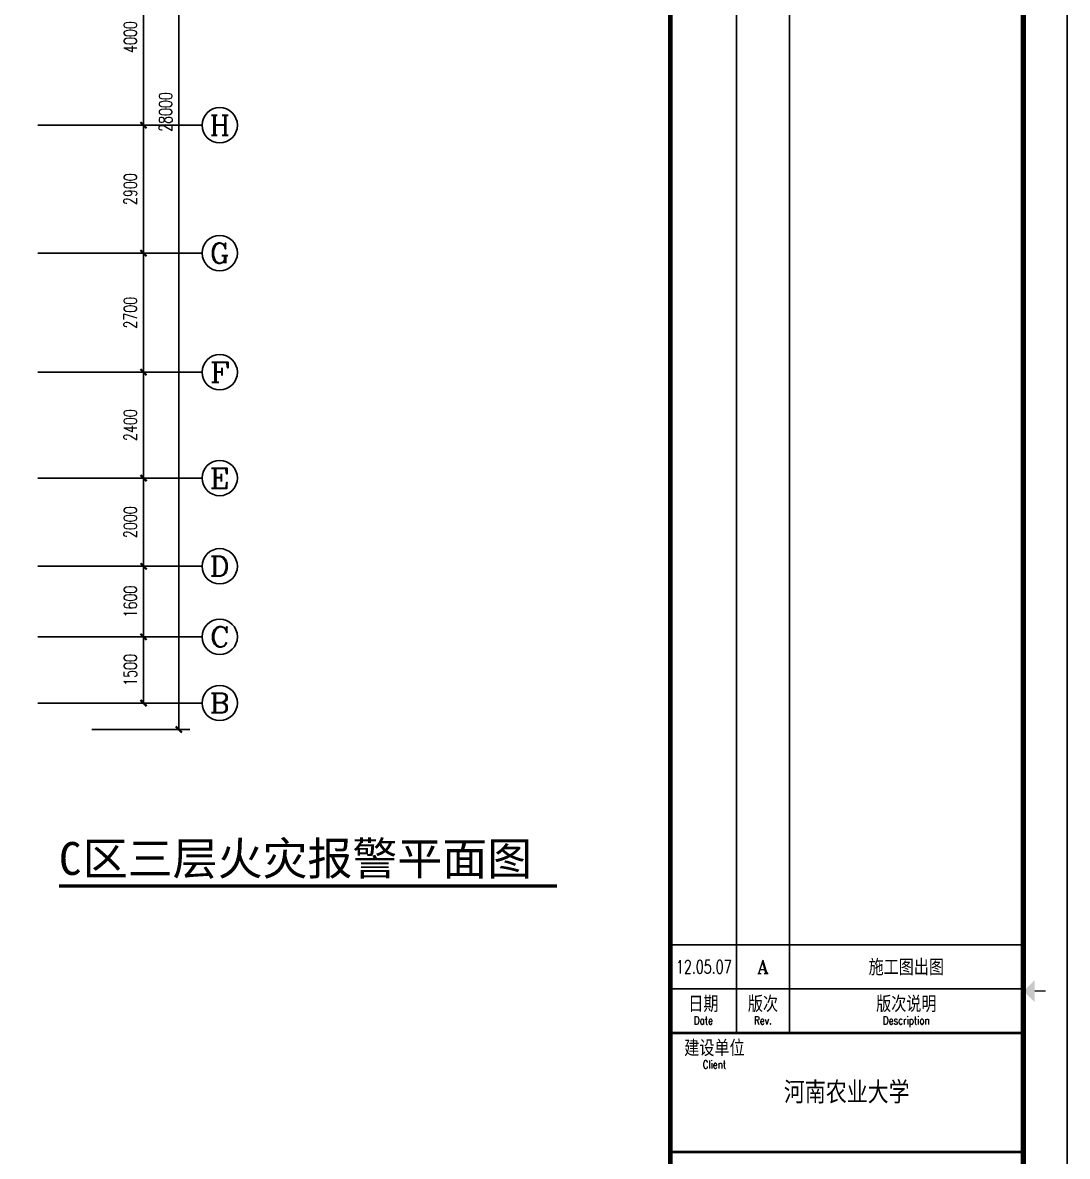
# Model space of a CAD drawing. Extents: x 190999 to 918899, y -200814 to 215286.
# Drawn here: x 524018 to 547699, y 25990 to 51692 of the extents above; entities that cross this region are included whole.
import ezdxf
from ezdxf.enums import TextEntityAlignment as Align

# ---------------------------------------------------------------- set-up
doc = ezdxf.new("R2010")
doc.units = 0
doc.header["$LTSCALE"] = 1000
doc.header["$MEASUREMENT"] = 0
doc.layers.get('Defpoints').update_dxf_attribs({"color": 1})
for name, color, linetype in [('AXIS', 3, 'Continuous'), ('AXIS_TEXT', 7, 'Continuous'), ('DIM_SYMB', 3, 'Continuous'), ('PUB_TEXT', 7, 'Continuous'), ('图框', 189, 'Continuous')]:
    doc.layers.add(name, color=color, linetype=linetype)
doc.styles.add('_TCH_AXIS', font='COMPLEX', dxfattribs={"bigfont": 'GBCBIG'})
doc.styles.add('COMPLEX', font='COMPLEX')
doc.styles.add('DIM_FONT', font='SIMPLEX', dxfattribs={"width": 0.7, "bigfont": 'GBCBIG'})
doc.styles.add('HT', font='simhei.ttf')
doc.styles.add('TKZ1_tjhts.shx', font='tjromant.shx', dxfattribs={"bigfont": 'tjhts.shx'})
doc.styles.add('TKZ2_tjkts.shx', font='tjromant.shx', dxfattribs={"bigfont": 'tjkts.shx'})
doc.dimstyles.new('DIMN', dxfattribs={"dimtxt": 300, "dimasz": 100, "dimexe": 250, "dimexo": 300, "dimgap": 150, "dimtad": 1, "dimdec": 0, "dimzin": 0, "dimdsep": 46, "dimtxsty": 'DIM_FONT', "dimblk": 'ARCHTICK', "dimcen": 0.09, "dimclrt": 7, "dimazin": 2, "dimtfac": 1, "dimtdec": 0, "dimtix": 1, "dimtmove": 2, "dimatfit": 3, "dimfxl": 0, "dimtolj": 1, "dimtzin": 0, "dimarcsym": 0})

# ---------------------------------------------------------------- blocks, each defined once
blk = doc.blocks.new('TJAD_TK_A0')
at = {"layer": '图框'}
for p, q in [((973, -441.7), (973, 399.3)), ((2162, -441.7), (2162, 399.3)), ((2087, 389.3), (2087, -30.7)), ((2099, 389.3), (2099, -30.7)), ((2072, -10.7), (2152, -10.7)), ((2072, -20.7), (2152, -20.7)), ((2072, -30.7), (2152, -30.7))]:
    blk.add_line(p, q, dxfattribs=at)
at = {"layer": '图框', "const_width": 1.2}
blk.add_lwpolyline([(2152, -431.7), (2152, 389.3), (998, 389.3), (998, -431.7)], close=True, dxfattribs=at)
at = {"layer": '图框'}
for points, const_width in [([(2072, 389.3), (2072, -431.7)], 1), ([(2154.61, -21.2), (2157.11, -21.2)], 0.3), ([(2072, -30.7), (2152, -30.7)], 0.6), ([(2072, -57.7), (2152, -57.7)], 0.6)]:
    blk.add_lwpolyline(points, dxfattribs=dict(at, const_width=const_width))
blk.add_solid([(2154.61, -23.7), (2154.61, -18.7), (2152.11, -21.2)], dxfattribs=at)
at = {"layer": '图框', "color": 3, "style": 'TKZ1_tjhts.shx', "width": 0.7}
blk.add_text('12.05.07', height=3, dxfattribs=at).set_placement((2079.58, -15.7), align=Align.MIDDLE_CENTER)
at = {"layer": '图框', "color": 3, "style": 'TKZ1_tjhts.shx'}
for s, height, p in [('A', 3, (2093, -15.7)), ('施工图出图', 3.6, (2125.5, -15.83)), ('河南农业大学', 5, (2112, -44.2))]:
    blk.add_text(s, height=height, dxfattribs=at).set_placement(p, align=Align.MIDDLE_CENTER)
at = {"layer": '图框', "style": 'TKZ2_tjkts.shx'}
for s, p in [('日期', (2079.5, -24.16)), ('版次', (2093, -24.16)), ('版次说明', (2125.5, -24.16)), ('建设单位', (2082, -34.16))]:
    blk.add_text(s, height=3.6, dxfattribs=at).set_placement(p, align=Align.MIDDLE_CENTER)
at = {"layer": '图框', "style": 'TKZ2_tjkts.shx', "width": 0.8}
for s, p in [('Date', (2079.5, -27.86)), ('Rev.', (2093, -27.86)), ('Description', (2125.5, -27.86)), ('Client', (2082, -37.86))]:
    blk.add_text(s, height=1.8, dxfattribs=at).set_placement(p, align=Align.MIDDLE_CENTER)
blk = doc.blocks.new('_ArchTick')
at = {"const_width": 0.5}
blk.add_lwpolyline([(-0.7, -0.7), (0.7, 0.7)], dxfattribs=at)
blk = doc.blocks.new('*D1274')
at = {"layer": 'AXIS', "color": 0, "lineweight": -2}
for p, q in [((525963, 53367), (527008, 53367)), ((526758, 49367), (526758, 53367)), ((525963, 49367), (527008, 49367))]:
    blk.add_line(p, q, dxfattribs=at)
at = {"layer": 'Defpoints', "color": 0}
for p in [(525663, 53367), (526758, 53367), (525663, 49367)]:
    blk.add_point(p, dxfattribs=at)
at = {"layer": 'AXIS', "color": 0, "lineweight": -2, "xscale": 100, "yscale": 100, "zscale": 100}
for p, rotation in [((526758, 53367), 90), ((526758, 49367), 270)]:
    blk.add_blockref('_ArchTick', p, dxfattribs=dict(at, rotation=rotation))
at = {"layer": 'AXIS', "color": 7, "insert": (526458, 51367), "char_height": 300, "attachment_point": 5, "rotation": 90, "style": 'DIM_FONT'}
blk.add_mtext('\\A1;4000', dxfattribs=at)
blk = doc.blocks.new('*D1275')
at = {"layer": 'AXIS', "color": 0, "lineweight": -2}
for p, q in [((525963, 49367), (527008, 49367)), ((526758, 46467), (526758, 49367)), ((525963, 46467), (527008, 46467))]:
    blk.add_line(p, q, dxfattribs=at)
at = {"layer": 'Defpoints', "color": 0}
for p in [(525663, 49367), (526758, 49367), (525663, 46467)]:
    blk.add_point(p, dxfattribs=at)
at = {"layer": 'AXIS', "color": 0, "lineweight": -2, "xscale": 100, "yscale": 100, "zscale": 100}
for p, rotation in [((526758, 49367), 90), ((526758, 46467), 270)]:
    blk.add_blockref('_ArchTick', p, dxfattribs=dict(at, rotation=rotation))
at = {"layer": 'AXIS', "color": 7, "insert": (526458, 47917), "char_height": 300, "attachment_point": 5, "rotation": 90, "style": 'DIM_FONT'}
blk.add_mtext('\\A1;2900', dxfattribs=at)
blk = doc.blocks.new('*D1276')
at = {"layer": 'AXIS', "color": 0, "lineweight": -2}
for p, q in [((525963, 46467), (527008, 46467)), ((526758, 43767), (526758, 46467)), ((525963, 43767), (527008, 43767))]:
    blk.add_line(p, q, dxfattribs=at)
at = {"layer": 'Defpoints', "color": 0}
for p in [(525663, 46467), (526758, 46467), (525663, 43767)]:
    blk.add_point(p, dxfattribs=at)
at = {"layer": 'AXIS', "color": 0, "lineweight": -2, "xscale": 100, "yscale": 100, "zscale": 100}
for p, rotation in [((526758, 46467), 90), ((526758, 43767), 270)]:
    blk.add_blockref('_ArchTick', p, dxfattribs=dict(at, rotation=rotation))
at = {"layer": 'AXIS', "color": 7, "insert": (526458, 45117), "char_height": 300, "attachment_point": 5, "rotation": 90, "style": 'DIM_FONT'}
blk.add_mtext('\\A1;2700', dxfattribs=at)
blk = doc.blocks.new('*D1277')
at = {"layer": 'AXIS', "color": 0, "lineweight": -2}
for p, q in [((525963, 43767), (527008, 43767)), ((526758, 41367), (526758, 43767)), ((525963, 41367), (527008, 41367))]:
    blk.add_line(p, q, dxfattribs=at)
at = {"layer": 'Defpoints', "color": 0}
for p in [(525663, 43767), (526758, 43767), (525663, 41367)]:
    blk.add_point(p, dxfattribs=at)
at = {"layer": 'AXIS', "color": 0, "lineweight": -2, "xscale": 100, "yscale": 100, "zscale": 100}
for p, rotation in [((526758, 43767), 90), ((526758, 41367), 270)]:
    blk.add_blockref('_ArchTick', p, dxfattribs=dict(at, rotation=rotation))
at = {"layer": 'AXIS', "color": 7, "insert": (526458, 42567), "char_height": 300, "attachment_point": 5, "rotation": 90, "style": 'DIM_FONT'}
blk.add_mtext('\\A1;2400', dxfattribs=at)
blk = doc.blocks.new('*D1278')
at = {"layer": 'AXIS', "color": 0, "lineweight": -2}
for p, q in [((525963, 41367), (527008, 41367)), ((526758, 39367), (526758, 41367)), ((525963, 39367), (527008, 39367))]:
    blk.add_line(p, q, dxfattribs=at)
at = {"layer": 'Defpoints', "color": 0}
for p in [(525663, 41367), (526758, 41367), (525663, 39367)]:
    blk.add_point(p, dxfattribs=at)
at = {"layer": 'AXIS', "color": 0, "lineweight": -2, "xscale": 100, "yscale": 100, "zscale": 100}
for p, rotation in [((526758, 41367), 90), ((526758, 39367), 270)]:
    blk.add_blockref('_ArchTick', p, dxfattribs=dict(at, rotation=rotation))
at = {"layer": 'AXIS', "color": 7, "insert": (526458, 40367), "char_height": 300, "attachment_point": 5, "rotation": 90, "style": 'DIM_FONT'}
blk.add_mtext('\\A1;2000', dxfattribs=at)
blk = doc.blocks.new('*D1279')
at = {"layer": 'AXIS', "color": 0, "lineweight": -2}
for p, q in [((525963, 39367), (527008, 39367)), ((526758, 37767), (526758, 39367)), ((525963, 37767), (527008, 37767))]:
    blk.add_line(p, q, dxfattribs=at)
at = {"layer": 'Defpoints', "color": 0}
for p in [(525663, 39367), (526758, 39367), (525663, 37767)]:
    blk.add_point(p, dxfattribs=at)
at = {"layer": 'AXIS', "color": 0, "lineweight": -2, "xscale": 100, "yscale": 100, "zscale": 100}
for p, rotation in [((526758, 39367), 90), ((526758, 37767), 270)]:
    blk.add_blockref('_ArchTick', p, dxfattribs=dict(at, rotation=rotation))
at = {"layer": 'AXIS', "color": 7, "insert": (526458, 38567), "char_height": 300, "attachment_point": 5, "rotation": 90, "style": 'DIM_FONT'}
blk.add_mtext('\\A1;1600', dxfattribs=at)
blk = doc.blocks.new('*D1280')
at = {"layer": 'AXIS', "color": 0, "lineweight": -2}
for p, q in [((525963, 37767), (527008, 37767)), ((526758, 36267), (526758, 37767)), ((525963, 36267), (527008, 36267))]:
    blk.add_line(p, q, dxfattribs=at)
at = {"layer": 'Defpoints', "color": 0}
for p in [(525663, 37767), (526758, 37767), (525663, 36267)]:
    blk.add_point(p, dxfattribs=at)
at = {"layer": 'AXIS', "color": 0, "lineweight": -2, "xscale": 100, "yscale": 100, "zscale": 100}
for p, rotation in [((526758, 37767), 90), ((526758, 36267), 270)]:
    blk.add_blockref('_ArchTick', p, dxfattribs=dict(at, rotation=rotation))
at = {"layer": 'AXIS', "color": 7, "insert": (526458, 37017), "char_height": 300, "attachment_point": 5, "rotation": 90, "style": 'DIM_FONT'}
blk.add_mtext('\\A1;1500', dxfattribs=at)
blk = doc.blocks.new('*D1281')
at = {"layer": 'AXIS', "color": 0, "lineweight": -2}
for p, q in [((525585, 63667), (527808, 63667)), ((527558, 35667), (527558, 63667)), ((525585, 35667), (527808, 35667))]:
    blk.add_line(p, q, dxfattribs=at)
at = {"layer": 'Defpoints', "color": 0}
for p in [(525285, 63667), (527558, 63667), (525285, 35667)]:
    blk.add_point(p, dxfattribs=at)
at = {"layer": 'AXIS', "color": 0, "lineweight": -2, "xscale": 100, "yscale": 100, "zscale": 100}
for p, rotation in [((527558, 63667), 90), ((527558, 35667), 270)]:
    blk.add_blockref('_ArchTick', p, dxfattribs=dict(at, rotation=rotation))
at = {"layer": 'AXIS', "color": 7, "insert": (527258, 49667), "char_height": 300, "attachment_point": 5, "rotation": 90, "style": 'DIM_FONT'}
blk.add_mtext('\\A1;28000', dxfattribs=at)
blk = doc.blocks.new('_AXISO')
blk.add_circle((0, 0), 0.5)
at = {"layer": 'AXIS_TEXT', "style": 'COMPLEX', "width": 1.041667}
blk.add_attdef('A', text='', height=0.56, dxfattribs=at).set_placement((-0.25, -0.28), (0.25, -0.28), align=Align.FIT)

msp = doc.modelspace()

# ---------------------------------------------------------------- linework, layer by layer
at = {"layer": 'AXIS'}
for p, q in [((524363.1, 49367.4), (528084.6, 49367.4)), ((524363.1, 46467.4), (528084.6, 46467.4)), ((524363.1, 43767.4), (528084.6, 43767.4)), ((524363.1, 41367.4), (528084.6, 41367.4)), ((524363.1, 39367.4), (528084.6, 39367.4)), ((524363.1, 37767.4), (528084.6, 37767.4)), ((524363.1, 36267.4), (528084.6, 36267.4))]:
    msp.add_line(p, q, dxfattribs=at)
at = {"layer": 'DIM_SYMB', "const_width": 70}
msp.add_lwpolyline([(524839.4, 32119.4), (536128.1, 32119.4)], dxfattribs=at)

# ---------------------------------------------------------------- block references
at = {"layer": 'AXIS'}
ref = msp.add_blockref('_AXISO', (528484.6, 49367.4), dxfattribs=dict(at, xscale=800, yscale=800, zscale=800))
ref.add_attrib('A', 'H', dxfattribs={"layer": 'AXIS_TEXT', "height": 452.5, "style": '_TCH_AXIS', "width": 1.05}).set_placement((528258.3, 49141.1), (528710.9, 49141.1), align=Align.FIT)
ref = msp.add_blockref('_AXISO', (528484.6, 46467.4), dxfattribs=dict(at, xscale=800, yscale=800, zscale=800))
ref.add_attrib('A', 'G', dxfattribs={"layer": 'AXIS_TEXT', "height": 452.5, "style": '_TCH_AXIS', "width": 1.166667}).set_placement((528258.3, 46241.1), (528710.9, 46241.1), align=Align.FIT)
ref = msp.add_blockref('_AXISO', (528484.6, 43767.4), dxfattribs=dict(at, xscale=800, yscale=800, zscale=800))
ref.add_attrib('A', 'F', dxfattribs={"layer": 'AXIS_TEXT', "height": 452.5, "style": '_TCH_AXIS', "width": 1.3125}).set_placement((528258.3, 43541.1), (528710.9, 43541.1), align=Align.FIT)
ref = msp.add_blockref('_AXISO', (528484.6, 41367.4), dxfattribs=dict(at, xscale=800, yscale=800, zscale=800))
ref.add_attrib('A', 'E', dxfattribs={"layer": 'AXIS_TEXT', "height": 452.5, "style": '_TCH_AXIS', "width": 1.3125}).set_placement((528258.3, 41141.1), (528710.9, 41141.1), align=Align.FIT)
ref = msp.add_blockref('_AXISO', (528484.6, 39367.4), dxfattribs=dict(at, xscale=800, yscale=800, zscale=800))
ref.add_attrib('A', 'D', dxfattribs={"layer": 'AXIS_TEXT', "height": 452.5, "style": '_TCH_AXIS', "width": 1.235294}).set_placement((528258.3, 39141.1), (528710.9, 39141.1), align=Align.FIT)
ref = msp.add_blockref('_AXISO', (528484.6, 37767.4), dxfattribs=dict(at, xscale=800, yscale=800, zscale=800))
ref.add_attrib('A', 'C', dxfattribs={"layer": 'AXIS_TEXT', "height": 452.5, "style": '_TCH_AXIS', "width": 1.4}).set_placement((528258.3, 37541.1), (528710.9, 37541.1), align=Align.FIT)
ref = msp.add_blockref('_AXISO', (528484.6, 36267.4), dxfattribs=dict(at, xscale=800, yscale=800, zscale=800))
ref.add_attrib('A', 'B', dxfattribs={"layer": 'AXIS_TEXT', "height": 452.5, "style": '_TCH_AXIS', "width": 1.235294}).set_placement((528258.3, 36041.1), (528710.9, 36041.1), align=Align.FIT)
at = {"layer": '图框', "xscale": 100, "yscale": 100, "zscale": 100}
for p in [(331498.6, 31856.8), (450398.6, 31856.8)]:
    msp.add_blockref('TJAD_TK_A0', p, dxfattribs=at)

# ---------------------------------------------------------------- texts
at = {"layer": 'PUB_TEXT', "style": 'HT'}
for s, height, p in [('区三层火灾报警平面图', 746.84, (525379.5, 32369.1)), ('C', 746.8, (524839.4, 32369.1))]:
    msp.add_text(s, height=height, dxfattribs=at).set_placement(p)

# ---------------------------------------------------------------- dimensions: what is measured, and where the dimension line sits
at = {"layer": 'AXIS'}
for p1, p2, distance, picture, middle in [((525285.3, 35667.4), (525285.3, 63667.4), -2272.2, '*D1281', (527257.5, 49667.4)), ((525663.1, 49367.4), (525663.1, 53367.4), -1094.4, '*D1274', (526457.5, 51367.4)), ((525663.1, 46467.4), (525663.1, 49367.4), -1094.4, '*D1275', (526457.5, 47917.4)), ((525663.1, 43767.4), (525663.1, 46467.4), -1094.4, '*D1276', (526457.5, 45117.4)), ((525663.1, 41367.4), (525663.1, 43767.4), -1094.4, '*D1277', (526457.5, 42567.4)), ((525663.1, 39367.4), (525663.1, 41367.4), -1094.4, '*D1278', (526457.5, 40367.4)), ((525663.1, 37767.4), (525663.1, 39367.4), -1094.4, '*D1279', (526457.5, 38567.4)), ((525663.1, 36267.4), (525663.1, 37767.4), -1094.4, '*D1280', (526457.5, 37017.4))]:
    dim = msp.add_aligned_dim(p1=p1, p2=p2, distance=distance, dimstyle='DIMN', dxfattribs=at)
    dim.commit()
    dim.dimension.update_dxf_attribs({"geometry": picture, "text_midpoint": middle})

doc.saveas('drawing.dxf')
